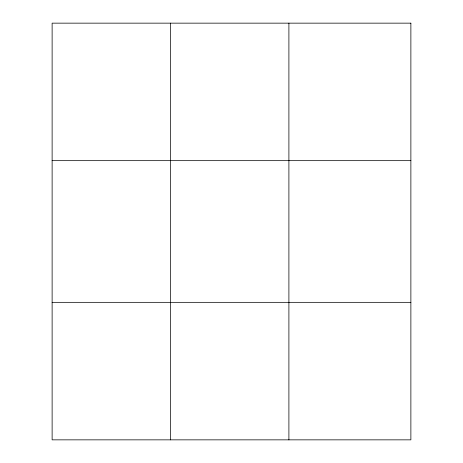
<?xml version="1.0" encoding="UTF-8"?>
<svg xmlns="http://www.w3.org/2000/svg" width="463" height="463" viewBox="0 0 463 463"><rect width="100%" height="100%" fill="white"/><g stroke="black" fill="none" stroke-linecap="round" stroke-linejoin="round"><path stroke-width="0.69" d="M170.511 23.15L170.511 439.85M288.9 23.15L288.9 439.85M52.122 160.661L410.878 160.661M52.122 302.339L410.878 302.339M410.878 23.15L410.878 439.85L52.122 439.85L52.122 23.15L410.878 23.15"/></g></svg>
